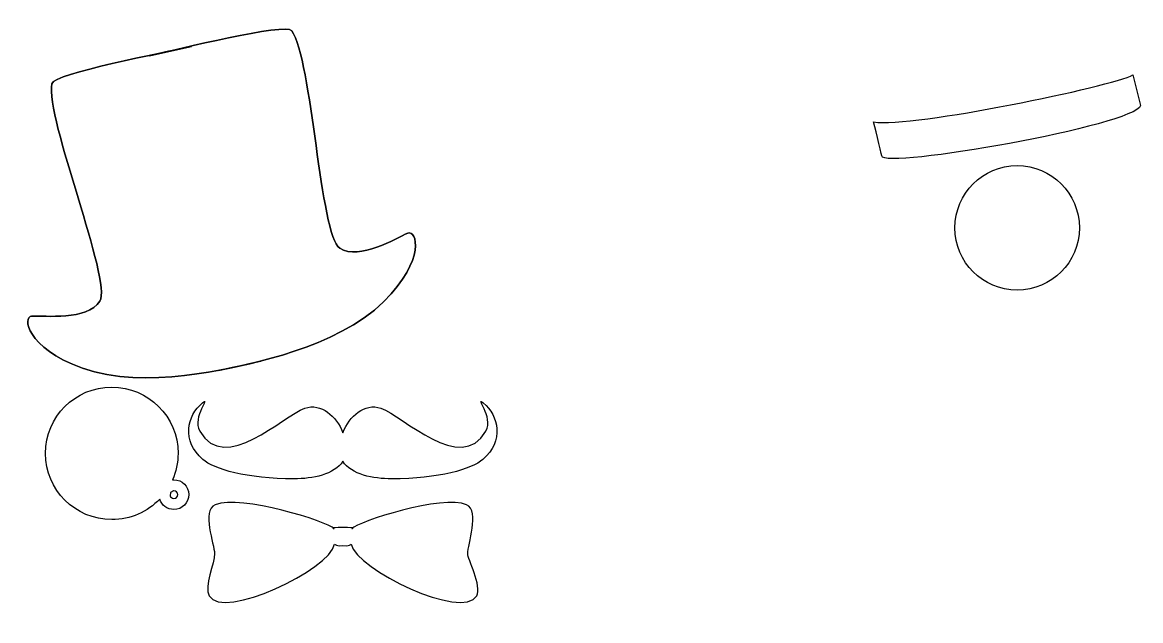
# Model space of a CAD drawing. Header units: centimetres. Extents: x -10.1 to 9.1, y -2.4 to 7.9.
import ezdxf

# ---------------------------------------------------------------- set-up
doc = ezdxf.new("R2010")
doc.units = ezdxf.units.CM
doc.header["$MEASUREMENT"] = 0
doc.layers.add('Layer 1', color=7, linetype='Continuous')

msp = doc.modelspace()

# ---------------------------------------------------------------- linework, layer by layer
at = {"layer": 'Layer 1', "color": 7, "lineweight": 25}
msp.add_ellipse((7.01784, 4.38883), major_axis=(0, 1.07045), ratio=1, dxfattribs=at)
at = {"layer": 'Layer 1', "color": 250}
for points, knots in [([(-6.70608, 1.93741), (-6.22163, 2.0443), (-4.6854, 2.31375), (-3.87464, 3.11991), (-3.87464, 3.11991), (-3.14047, 3.8499), (-3.3093, 4.35684), (-3.45808, 4.29762), (-3.45808, 4.29762), (-3.66729, 4.21436), (-4.289, 3.82163), (-4.62965, 4.03915), (-4.62965, 4.03915), (-4.97027, 4.25666), (-5.10204, 7.28731), (-5.45441, 7.77777), (-5.45441, 7.77777), (-5.55805, 7.92202), (-7.43646, 7.45098), (-7.89985, 7.34872), (-7.89985, 7.34872), (-7.89985, 7.34872), (-7.18092, 7.50734), (-7.18092, 7.50734), (-7.18092, 7.50734), (-7.64428, 7.40513), (-9.54659, 7.04212), (-9.5799, 6.86766), (-9.5799, 6.86766), (-9.69319, 6.27446), (-8.53757, 3.4697), (-8.75511, 3.12902), (-8.75511, 3.12902), (-8.97262, 2.78837), (-9.70184, 2.88301), (-9.92668, 2.87055), (-9.92668, 2.87055), (-10.08657, 2.86166), (-10.02643, 2.33075), (-9.05326, 1.97742), (-9.05326, 1.97742), (-7.97858, 1.58719), (-6.47154, 1.98909), (-5.98711, 2.09595), (-5.98711, 2.09595), (-5.98711, 2.09595), (-6.70608, 1.93741), (-6.70608, 1.93741)], [0, 0, 0, 0, 0.07692308, 0.07692308, 0.07692308, 0.07692308, 0.15384615, 0.15384615, 0.15384615, 0.15384615, 0.23076923, 0.23076923, 0.23076923, 0.23076923, 0.30769231, 0.30769231, 0.30769231, 0.30769231, 0.38461538, 0.38461538, 0.38461538, 0.38461538, 0.46153846, 0.46153846, 0.46153846, 0.46153846, 0.53846154, 0.53846154, 0.53846154, 0.53846154, 0.61538462, 0.61538462, 0.61538462, 0.61538462, 0.69230769, 0.69230769, 0.69230769, 0.69230769, 0.76923077, 0.76923077, 0.76923077, 0.76923077, 0.84615385, 0.84615385, 0.84615385, 0.84615385, 1, 1, 1, 1]), ([(-6.70608, 1.93741), (-6.70608, 1.93741), (-6.70608, 1.93741), (-6.70608, 1.93741), (-6.70608, 1.93741), (-6.70608, 1.93741), (-6.70608, 1.93741), (-6.70608, 1.93741)], [0, 0, 0, 0, 0.33333333, 0.33333333, 0.33333333, 0.33333333, 1, 1, 1, 1]), ([(-8.54932, 1.65174), (-9.17866, 1.65174), (-9.68883, 1.14154), (-9.68883, 0.51223), (-9.68883, 0.51223), (-9.68883, -0.11711), (-9.17866, -0.62725), (-8.54932, -0.62725), (-8.54932, -0.62725), (-8.22531, -0.62725), (-7.93313, -0.49184), (-7.72567, -0.27477), (-7.72567, -0.27477), (-7.69286, -0.37835), (-7.59605, -0.45347), (-7.48159, -0.45347), (-7.48159, -0.45347), (-7.3402, -0.45347), (-7.22558, -0.33883), (-7.22558, -0.19738), (-7.22558, -0.19738), (-7.22558, -0.05601), (-7.3402, 0.0586), (-7.48159, 0.0586), (-7.48159, 0.0586), (-7.48932, 0.0586), (-7.49691, 0.0581), (-7.50445, 0.05746), (-7.50445, 0.05746), (-7.44373, 0.19682), (-7.40981, 0.35051), (-7.40981, 0.51225), (-7.40981, 0.51225), (-7.40979, 1.14157), (-7.91996, 1.65174), (-8.54932, 1.65174), (-8.54932, 1.65174), (-8.54932, 1.65174), (-8.54932, 1.65174), (-8.54932, 1.65174)], [0, 0, 0, 0, 0.09090909, 0.09090909, 0.09090909, 0.09090909, 0.18181818, 0.18181818, 0.18181818, 0.18181818, 0.27272727, 0.27272727, 0.27272727, 0.27272727, 0.36363636, 0.36363636, 0.36363636, 0.36363636, 0.45454545, 0.45454545, 0.45454545, 0.45454545, 0.54545455, 0.54545455, 0.54545455, 0.54545455, 0.63636364, 0.63636364, 0.63636364, 0.63636364, 0.72727273, 0.72727273, 0.72727273, 0.72727273, 0.81818182, 0.81818182, 0.81818182, 0.81818182, 1, 1, 1, 1]), ([(-7.48157, -0.13089), (-7.4449, -0.13089), (-7.41505, -0.16074), (-7.41505, -0.19741), (-7.41505, -0.19741), (-7.41505, -0.23416), (-7.44489, -0.26401), (-7.48157, -0.26401), (-7.48157, -0.26401), (-7.51522, -0.26401), (-7.53771, -0.2407), (-7.54499, -0.2176), (-7.54499, -0.2176), (-7.54499, -0.2176), (-7.53742, -0.16238), (-7.53742, -0.16238), (-7.53742, -0.16238), (-7.53742, -0.16238), (-7.48763, -0.13134), (-7.48763, -0.13134), (-7.48763, -0.13134), (-7.48326, -0.13092), (-7.4817, -0.13089), (-7.48157, -0.13089), (-7.48157, -0.13089), (-7.48157, -0.13089), (-7.48157, -0.13089), (-7.48157, -0.13089)], [0, 0, 0, 0, 0.125, 0.125, 0.125, 0.125, 0.25, 0.25, 0.25, 0.25, 0.375, 0.375, 0.375, 0.375, 0.5, 0.5, 0.5, 0.5, 0.625, 0.625, 0.625, 0.625, 0.75, 0.75, 0.75, 0.75, 1, 1, 1, 1])]:
    msp.add_open_spline(points, degree=3, knots=knots, dxfattribs=at)
at = {"layer": 'Layer 1', "lineweight": 25}
for points, knots in [([(-6.70608, 1.93741), (-6.22163, 2.0443), (-4.6854, 2.31375), (-3.87464, 3.11991), (-3.87464, 3.11991), (-3.14047, 3.8499), (-3.3093, 4.35684), (-3.45808, 4.29762), (-3.45808, 4.29762), (-3.66729, 4.21436), (-4.289, 3.82163), (-4.62965, 4.03915), (-4.62965, 4.03915), (-4.97027, 4.25666), (-5.10204, 7.28731), (-5.45441, 7.77777), (-5.45441, 7.77777), (-5.55805, 7.92202), (-7.43646, 7.45098), (-7.89985, 7.34872), (-7.89985, 7.34872), (-7.89985, 7.34872), (-7.18092, 7.50734), (-7.18092, 7.50734), (-7.18092, 7.50734), (-7.64428, 7.40513), (-9.54659, 7.04212), (-9.5799, 6.86766), (-9.5799, 6.86766), (-9.69319, 6.27446), (-8.53757, 3.4697), (-8.75511, 3.12902), (-8.75511, 3.12902), (-8.97262, 2.78837), (-9.70184, 2.88301), (-9.92668, 2.87055), (-9.92668, 2.87055), (-10.08657, 2.86166), (-10.02643, 2.33075), (-9.05326, 1.97742), (-9.05326, 1.97742), (-7.97858, 1.58719), (-6.47154, 1.98909), (-5.98711, 2.09595)], [0, 0, 0, 0, 0.08333333, 0.08333333, 0.08333333, 0.08333333, 0.16666667, 0.16666667, 0.16666667, 0.16666667, 0.25, 0.25, 0.25, 0.25, 0.33333333, 0.33333333, 0.33333333, 0.33333333, 0.41666667, 0.41666667, 0.41666667, 0.41666667, 0.5, 0.5, 0.5, 0.5, 0.58333333, 0.58333333, 0.58333333, 0.58333333, 0.66666667, 0.66666667, 0.66666667, 0.66666667, 0.75, 0.75, 0.75, 0.75, 0.83333333, 0.83333333, 0.83333333, 0.83333333, 1, 1, 1, 1]), ([(-6.70608, 1.93741), (-6.70608, 1.93741), (-6.70608, 1.93741), (-6.70608, 1.93741), (-6.70608, 1.93741), (-6.70608, 1.93741), (-6.70608, 1.93741), (-6.70608, 1.93741)], [0, 0, 0, 0, 0.33333333, 0.33333333, 0.33333333, 0.33333333, 1, 1, 1, 1]), ([(-8.54932, 1.65174), (-9.17866, 1.65174), (-9.68883, 1.14154), (-9.68883, 0.51223), (-9.68883, 0.51223), (-9.68883, -0.11711), (-9.17866, -0.62725), (-8.54932, -0.62725), (-8.54932, -0.62725), (-8.22531, -0.62725), (-7.93313, -0.49184), (-7.72567, -0.27477), (-7.72567, -0.27477), (-7.69286, -0.37835), (-7.59605, -0.45347), (-7.48159, -0.45347), (-7.48159, -0.45347), (-7.3402, -0.45347), (-7.22558, -0.33883), (-7.22558, -0.19738), (-7.22558, -0.19738), (-7.22558, -0.05601), (-7.3402, 0.0586), (-7.48159, 0.0586), (-7.48159, 0.0586), (-7.48932, 0.0586), (-7.49691, 0.0581), (-7.50445, 0.05746), (-7.50445, 0.05746), (-7.44373, 0.19682), (-7.40981, 0.35051), (-7.40981, 0.51225), (-7.40981, 0.51225), (-7.40979, 1.14157), (-7.91996, 1.65174), (-8.54932, 1.65174), (-8.54932, 1.65174), (-8.54932, 1.65174), (-8.54932, 1.65174), (-8.54932, 1.65174)], [0, 0, 0, 0, 0.09090909, 0.09090909, 0.09090909, 0.09090909, 0.18181818, 0.18181818, 0.18181818, 0.18181818, 0.27272727, 0.27272727, 0.27272727, 0.27272727, 0.36363636, 0.36363636, 0.36363636, 0.36363636, 0.45454545, 0.45454545, 0.45454545, 0.45454545, 0.54545455, 0.54545455, 0.54545455, 0.54545455, 0.63636364, 0.63636364, 0.63636364, 0.63636364, 0.72727273, 0.72727273, 0.72727273, 0.72727273, 0.81818182, 0.81818182, 0.81818182, 0.81818182, 1, 1, 1, 1]), ([(-7.48157, -0.13089), (-7.4449, -0.13089), (-7.41505, -0.16074), (-7.41505, -0.19741), (-7.41505, -0.19741), (-7.41505, -0.23416), (-7.44489, -0.26401), (-7.48157, -0.26401), (-7.48157, -0.26401), (-7.51522, -0.26401), (-7.53771, -0.2407), (-7.54499, -0.2176), (-7.54499, -0.2176), (-7.54499, -0.2176), (-7.53742, -0.16238), (-7.53742, -0.16238), (-7.53742, -0.16238), (-7.53742, -0.16238), (-7.48763, -0.13134), (-7.48763, -0.13134), (-7.48763, -0.13134), (-7.48326, -0.13092), (-7.4817, -0.13089), (-7.48157, -0.13089)], [0, 0, 0, 0, 0.14285714, 0.14285714, 0.14285714, 0.14285714, 0.28571429, 0.28571429, 0.28571429, 0.28571429, 0.42857143, 0.42857143, 0.42857143, 0.42857143, 0.57142857, 0.57142857, 0.57142857, 0.57142857, 0.71428571, 0.71428571, 0.71428571, 0.71428571, 1, 1, 1, 1])]:
    msp.add_open_spline(points, degree=3, knots=knots, dxfattribs=at)
at = {"layer": 'Layer 1', "color": 7, "lineweight": 25}
msp.add_open_spline([(4.54866, 6.20974), (4.54866, 6.20974), (4.68307, 5.69274), (4.68963, 5.62475), (4.68963, 5.62475), (4.71228, 5.39041), (9.04689, 6.1464), (9.14077, 6.49364), (9.14077, 6.49364), (9.14077, 6.49364), (9.00684, 7.01876), (9.00684, 7.01876), (9.00684, 7.01876), (8.66304, 6.82442), (5.22211, 6.10703), (4.54866, 6.20974)], degree=3, knots=[0, 0, 0, 0, 0.2, 0.2, 0.2, 0.2, 0.4, 0.4, 0.4, 0.4, 0.6, 0.6, 0.6, 0.6, 1, 1, 1, 1], dxfattribs=at)
at = {"layer": 'Layer 1', "color": 250, "lineweight": 25}
for points in [[(-2.1621, 1.37951), (-2.31516, 1.50148), (-1.97758, 1.14091), (-2.11659, 0.89617), (-2.11659, 0.89617), (-2.54823, 0.13613), (-3.5414, 1.16075), (-3.92309, 1.28871), (-3.92309, 1.28871), (-4.20373, 1.38282), (-4.46506, 1.15345), (-4.57619, 0.86681), (-4.57619, 0.86681), (-4.68732, 1.15346), (-4.94867, 1.38283), (-5.22926, 1.28871), (-5.22926, 1.28871), (-5.611, 1.16076), (-6.60414, 0.13613), (-7.03578, 0.89617), (-7.03578, 0.89617), (-7.17479, 1.14094), (-6.83718, 1.50148), (-6.99027, 1.37951), (-6.99027, 1.37951), (-7.25623, 1.16761), (-7.35058, 0.71927), (-6.98458, 0.40714), (-6.98458, 0.40714), (-6.79125, 0.24223), (-6.2311, 0.07326), (-5.41407, 0.07326), (-5.41407, 0.07326), (-5.10109, 0.07326), (-4.71785, 0.14636), (-4.57619, 0.37539), (-4.57619, 0.37539), (-4.43453, 0.14637), (-4.05126, 0.07326), (-3.73831, 0.07326), (-3.73831, 0.07326), (-2.9213, 0.07326), (-2.36113, 0.24222), (-2.16782, 0.40714), (-2.16782, 0.40714), (-1.80181, 0.71927), (-1.89616, 1.16761), (-2.1621, 1.37951)], [(-4.57475, -1.07238), (-4.67884, -1.0932), (-4.71763, -1.04809), (-4.71763, -1.04809), (-4.71763, -1.04809), (-4.8038, -1.48957), (-6.63623, -2.36407), (-6.87568, -1.93722), (-6.87568, -1.93722), (-6.96363, -1.78043), (-6.78088, -1.37043), (-6.78199, -1.21107), (-6.78199, -1.21107), (-6.7831, -1.05491), (-7.01305, -0.47415), (-6.76908, -0.37134), (-6.76908, -0.37134), (-6.33429, -0.18809), (-4.82775, -0.66704), (-4.72729, -0.78155), (-4.72729, -0.78155), (-4.72729, -0.78155), (-4.83505, -0.76356), (-4.57478, -0.76356), (-4.57478, -0.76356), (-4.31451, -0.76356), (-4.42225, -0.78155), (-4.42225, -0.78155), (-4.42225, -0.78155), (-4.32179, -0.66704), (-2.8569, -0.18809), (-2.4483, -0.37134), (-2.4483, -0.37134), (-2.216, -0.47553), (-2.43004, -1.06532), (-2.43004, -1.21107), (-2.43004, -1.21107), (-2.43004, -1.29918), (-2.18004, -1.77), (-2.27383, -1.93722), (-2.27383, -1.93722), (-2.5133, -2.36407), (-4.34576, -1.48954), (-4.43188, -1.04809), (-4.43188, -1.04809), (-4.43185, -1.04809), (-4.47064, -1.09321), (-4.57475, -1.07238)]]:
    msp.add_open_spline(points, degree=3, knots=[0, 0, 0, 0, 0.07692308, 0.07692308, 0.07692308, 0.07692308, 0.15384615, 0.15384615, 0.15384615, 0.15384615, 0.23076923, 0.23076923, 0.23076923, 0.23076923, 0.30769231, 0.30769231, 0.30769231, 0.30769231, 0.38461538, 0.38461538, 0.38461538, 0.38461538, 0.46153846, 0.46153846, 0.46153846, 0.46153846, 0.53846154, 0.53846154, 0.53846154, 0.53846154, 0.61538462, 0.61538462, 0.61538462, 0.61538462, 0.69230769, 0.69230769, 0.69230769, 0.69230769, 0.76923077, 0.76923077, 0.76923077, 0.76923077, 0.84615385, 0.84615385, 0.84615385, 0.84615385, 1, 1, 1, 1], dxfattribs=at)

doc.saveas('drawing.dxf')
